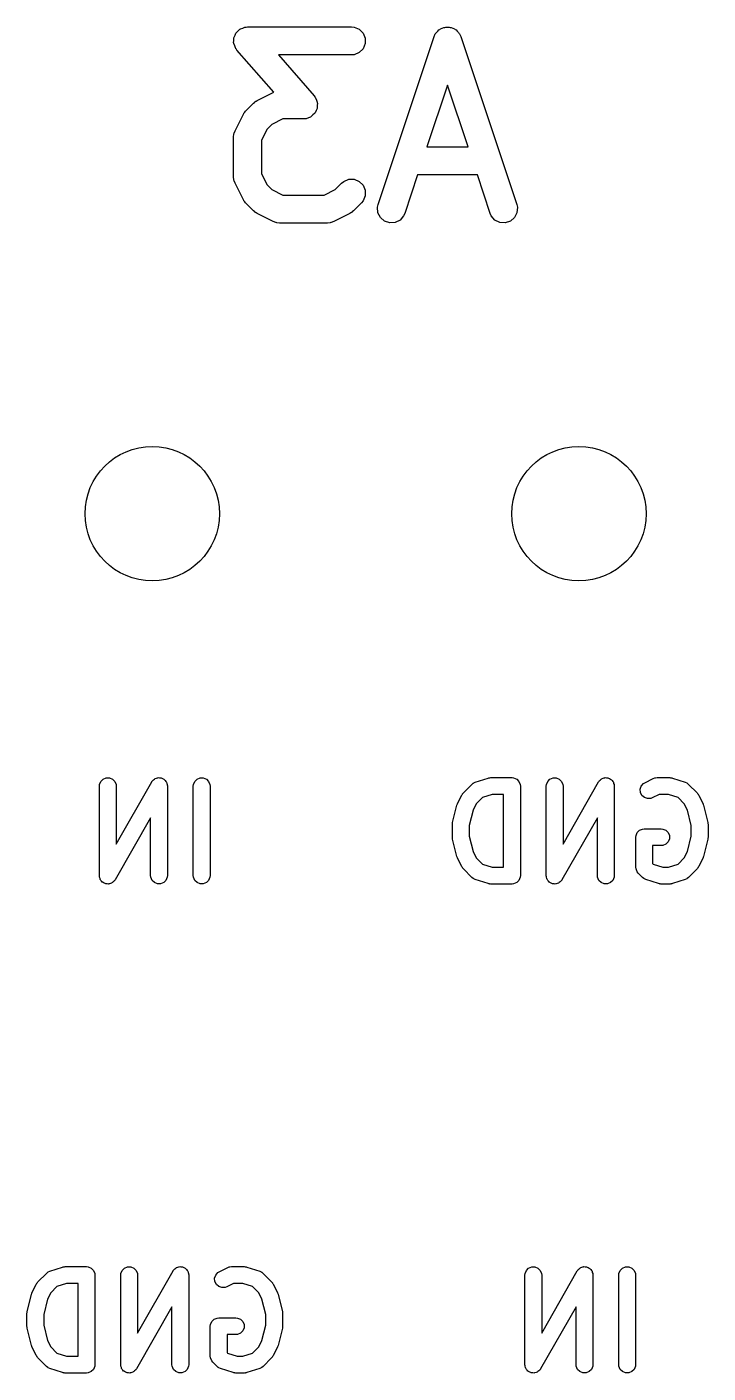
# Model space of a CAD drawing. Extents: x 89 to 178, y -115 to -57.
# Drawn here: x 111.56 to 117.64, y -85.07 to -73.06 of the extents above; entities that cross this region are included whole.
import ezdxf

# ---------------------------------------------------------------- set-up
doc = ezdxf.new("R2010")
doc.units = 0
doc.layers.add('BLACK', color=7, linetype='CONTINUOUS')

msp = doc.modelspace()

# ---------------------------------------------------------------- linework, layer by layer
at = {"layer": 'BLACK', "linetype": 'CONTINUOUS'}
for p, q in [((113.405972, -73.156542), (113.407585, -73.152646)), ((113.405972, -73.176844), (113.405972, -73.156542)), ((113.407585, -73.152646), (113.407866, -73.14844)), ((113.407866, -73.14844), (113.416865, -73.130241)), ((113.416865, -73.130241), (113.424636, -73.111482)), ((113.424636, -73.111482), (113.427617, -73.1085)), ((113.427617, -73.1085), (113.429486, -73.104722)), ((113.429486, -73.104722), (113.444766, -73.091351)), ((113.444766, -73.091351), (113.459124, -73.076994)), ((113.459124, -73.076994), (113.463018, -73.07538)), ((113.463018, -73.07538), (113.466191, -73.072605)), ((113.466191, -73.072605), (113.485429, -73.066098)), ((113.485429, -73.066098), (113.504184, -73.05833)), ((113.504184, -73.05833), (113.510128, -73.057744)), ((113.510128, -73.057744), (113.512392, -73.056979)), ((113.512392, -73.056979), (113.515676, -73.057198)), ((113.515676, -73.057198), (113.52857, -73.055928)), ((113.52857, -73.055928), (114.457142, -73.055928)), ((114.457142, -73.055928), (114.481528, -73.05833)), ((114.481528, -73.05833), (114.526588, -73.076994)), ((114.526588, -73.076994), (114.561076, -73.111482)), ((114.561076, -73.111482), (114.57974, -73.156542)), ((114.57974, -73.156542), (114.57974, -73.205314)), ((114.695699, -74.6414), (115.195699, -73.141399)), ((115.195699, -73.141399), (115.205689, -73.119024)), ((115.205689, -73.119024), (115.21154, -73.112276)), ((115.21154, -73.112276), (115.215535, -73.104288)), ((115.215535, -73.104288), (115.227374, -73.09402)), ((115.227374, -73.09402), (115.237644, -73.082179)), ((115.237644, -73.082179), (115.245634, -73.078183)), ((115.245634, -73.078183), (115.252381, -73.072333)), ((115.252381, -73.072333), (115.267248, -73.067377)), ((115.267248, -73.067377), (115.281269, -73.060367)), ((115.281269, -73.060367), (115.290178, -73.059733)), ((115.290178, -73.059733), (115.29865, -73.05691)), ((115.29865, -73.05691), (115.314284, -73.05802)), ((115.314284, -73.05802), (115.329918, -73.05691)), ((115.329918, -73.05691), (115.338389, -73.059733)), ((115.338389, -73.059733), (115.347299, -73.060367)), ((115.347299, -73.060367), (115.361318, -73.067376)), ((115.361318, -73.067376), (115.376188, -73.072333)), ((115.376188, -73.072333), (115.382935, -73.078184)), ((115.382935, -73.078184), (115.390924, -73.082179)), ((115.390924, -73.082179), (115.401191, -73.094018)), ((115.401191, -73.094018), (115.413033, -73.104288)), ((115.413033, -73.104288), (115.417028, -73.112279)), ((115.417028, -73.112279), (115.422879, -73.119025)), ((115.422879, -73.119025), (115.432869, -73.1414)), ((115.432869, -73.1414), (115.932869, -74.6414)), ((113.404621, -73.197106), (113.405972, -73.176844)), ((113.405972, -73.2011), (113.404621, -73.197106)), ((113.405972, -73.205314), (113.405972, -73.2011)), ((113.41374, -73.224068), (113.405972, -73.205314)), ((113.420247, -73.243307), (113.41374, -73.224068)), ((113.423722, -73.248168), (113.420247, -73.243307)), ((113.424636, -73.250374), (113.423722, -73.248168)), ((113.426962, -73.2527), (113.424636, -73.250374)), ((113.434498, -73.263241), (113.426962, -73.2527)), ((113.763075, -73.638758), (113.434498, -73.263241)), ((114.561076, -73.250374), (114.526588, -73.284862)), ((114.57974, -73.205314), (114.561076, -73.250374)), ((114.457142, -73.305928), (113.804041, -73.305928)), ((113.804041, -73.305928), (114.122642, -73.670044)), ((114.481528, -73.303526), (114.457142, -73.305928)), ((114.526588, -73.284862), (114.481528, -73.303526)), ((113.615527, -73.711981), (113.758384, -73.640553)), ((113.758384, -73.640553), (113.763075, -73.638758)), ((115.314283, -73.576211), (115.130569, -74.127357)), ((115.497999, -74.127357), (115.314283, -73.576211)), ((113.511611, -73.806826), (113.58304, -73.735397)), ((113.58304, -73.735397), (113.592625, -73.72753)), ((113.592625, -73.72753), (113.594789, -73.725036)), ((113.594789, -73.725036), (113.59855, -73.722667)), ((113.59855, -73.722667), (113.601982, -73.719852)), ((113.601982, -73.719852), (113.605028, -73.71859)), ((113.605028, -73.71859), (113.615527, -73.711981)), ((114.122642, -73.670044), (114.130175, -73.680582)), ((114.130175, -73.680582), (114.132504, -73.682911)), ((114.132504, -73.682911), (114.133418, -73.685119)), ((114.133418, -73.685119), (114.136892, -73.689978)), ((114.136892, -73.689978), (114.143396, -73.709208)), ((114.143396, -73.709208), (114.151168, -73.727971)), ((114.151168, -73.727971), (114.151168, -73.732184)), ((114.151168, -73.732184), (114.152519, -73.736179)), ((114.152519, -73.736179), (114.151168, -73.756439)), ((114.151168, -73.756439), (114.151168, -73.776743)), ((113.416767, -73.982169), (113.488196, -73.839312)), ((113.488196, -73.839312), (113.494803, -73.828815)), ((113.494803, -73.828815), (113.496066, -73.825768)), ((113.496066, -73.825768), (113.498882, -73.822336)), ((113.498882, -73.822336), (113.50125, -73.818575)), ((113.50125, -73.818575), (113.503744, -73.816411)), ((113.503744, -73.816411), (113.511611, -73.806826)), ((113.843793, -73.877357), (113.745471, -73.926518)), ((114.02857, -73.877357), (113.843793, -73.877357)), ((114.041468, -73.876086), (114.02857, -73.877357)), ((114.044747, -73.876305), (114.041468, -73.876086)), ((114.047005, -73.875541), (114.044747, -73.876305)), ((114.052956, -73.874955), (114.047005, -73.875541)), ((114.071725, -73.86718), (114.052956, -73.874955)), ((114.090949, -73.860679), (114.071725, -73.86718)), ((114.094119, -73.857905), (114.090949, -73.860679)), ((114.098016, -73.856291), (114.094119, -73.857905)), ((114.112381, -73.841926), (114.098016, -73.856291)), ((114.127653, -73.828563), (114.112381, -73.841926)), ((114.12952, -73.824786), (114.127653, -73.828563)), ((114.132504, -73.821803), (114.12952, -73.824786)), ((114.140277, -73.803034), (114.132504, -73.821803)), ((114.149274, -73.784844), (114.140277, -73.803034)), ((114.149554, -73.780638), (114.149274, -73.784844)), ((114.151168, -73.776743), (114.149554, -73.780638)), ((113.408009, -74.005055), (113.416767, -73.982169)), ((113.70273, -73.969258), (113.65357, -74.067579)), ((113.745471, -73.926518), (113.70273, -73.969258)), ((113.40357, -74.038071), (113.405972, -74.013685)), ((113.40357, -74.395214), (113.40357, -74.038071)), ((113.405972, -74.013685), (113.40769, -74.009536)), ((113.40769, -74.009536), (113.408009, -74.005055)), ((113.65357, -74.067579), (113.65357, -74.365705)), ((115.130569, -74.127357), (115.497999, -74.127357)), ((113.405972, -74.4196), (113.40357, -74.395214)), ((113.40769, -74.423748), (113.405972, -74.4196)), ((113.408009, -74.42823), (113.40769, -74.423748)), ((113.416767, -74.451116), (113.408009, -74.42823)), ((113.488196, -74.593973), (113.416767, -74.451116)), ((113.65357, -74.365705), (113.70273, -74.464026)), ((113.70273, -74.464026), (113.745471, -74.506767)), ((114.31167, -74.506766), (114.368754, -74.449683)), ((114.368754, -74.449683), (114.387696, -74.434138)), ((114.387696, -74.434138), (114.432755, -74.415473)), ((114.432755, -74.415473), (114.481529, -74.415473)), ((114.481529, -74.415473), (114.526588, -74.434138)), ((114.526588, -74.434138), (114.561075, -74.468625)), ((114.561075, -74.468625), (114.57974, -74.513684)), ((115.047235, -74.377357), (114.932869, -74.720456)), ((115.581332, -74.377357), (115.047235, -74.377357)), ((115.695699, -74.720457), (115.581332, -74.377357)), ((113.494803, -74.604469), (113.488196, -74.593973)), ((113.745471, -74.506767), (113.843793, -74.555928)), ((113.843793, -74.555928), (114.213347, -74.555928)), ((114.213347, -74.555928), (114.31167, -74.506766)), ((114.57974, -74.562458), (114.561075, -74.607517)), ((114.57974, -74.513684), (114.57974, -74.562458)), ((113.496066, -74.607517), (113.494803, -74.604469)), ((113.498882, -74.610948), (113.496066, -74.607517)), ((113.50125, -74.61471), (113.498882, -74.610948)), ((113.503744, -74.616873), (113.50125, -74.61471)), ((113.511611, -74.626459), (113.503744, -74.616873)), ((113.58304, -74.697888), (113.511611, -74.626459)), ((113.592625, -74.705754), (113.58304, -74.697888)), ((113.594789, -74.708249), (113.592625, -74.705754)), ((113.59855, -74.710617), (113.594789, -74.708249)), ((113.601982, -74.713433), (113.59855, -74.710617)), ((113.605028, -74.714694), (113.601982, -74.713433)), ((113.615527, -74.721304), (113.605028, -74.714694)), ((113.758384, -74.792732), (113.615527, -74.721304)), ((114.441615, -74.721303), (114.298757, -74.792732)), ((114.452111, -74.714695), (114.441615, -74.721303)), ((114.455159, -74.713433), (114.452111, -74.714695)), ((114.45859, -74.710616), (114.455159, -74.713433)), ((114.462352, -74.708249), (114.45859, -74.710616)), ((114.464515, -74.705754), (114.462352, -74.708249)), ((114.474101, -74.697888), (114.464515, -74.705754)), ((114.54553, -74.626459), (114.474101, -74.697888)), ((114.561075, -74.607517), (114.54553, -74.626459)), ((114.690266, -74.665294), (114.695699, -74.6414)), ((114.693723, -74.713943), (114.690266, -74.665294)), ((114.715535, -74.757568), (114.693723, -74.713943)), ((114.932869, -74.720456), (114.922879, -74.742831)), ((115.705689, -74.742832), (115.695699, -74.720457)), ((115.934845, -74.713944), (115.913033, -74.757568)), ((115.932869, -74.6414), (115.938302, -74.665294)), ((115.938302, -74.665294), (115.934845, -74.713944)), ((113.78127, -74.801489), (113.758384, -74.792732)), ((113.785749, -74.801807), (113.78127, -74.801489)), ((113.789899, -74.803526), (113.785749, -74.801807)), ((113.814285, -74.805928), (113.789899, -74.803526)), ((114.242856, -74.805928), (113.814285, -74.805928)), ((114.267242, -74.803526), (114.242856, -74.805928)), ((114.27139, -74.801807), (114.267242, -74.803526)), ((114.275872, -74.801489), (114.27139, -74.801807)), ((114.298757, -74.792732), (114.275872, -74.801489)), ((114.752381, -74.789523), (114.715535, -74.757568)), ((114.79865, -74.804946), (114.752381, -74.789523)), ((114.847299, -74.801489), (114.79865, -74.804946)), ((114.890924, -74.779677), (114.847299, -74.801489)), ((114.922879, -74.742831), (114.890924, -74.779677)), ((115.737644, -74.779677), (115.705689, -74.742832)), ((115.781269, -74.801489), (115.737644, -74.779677)), ((115.829918, -74.804946), (115.781269, -74.801489)), ((115.876188, -74.789523), (115.829918, -74.804946)), ((115.913033, -74.757568), (115.876188, -74.789523)), ((112.218591, -79.788627), (112.239283, -79.767935)), ((112.239283, -79.767935), (112.266319, -79.756736)), ((112.266319, -79.756736), (112.295583, -79.756736)), ((112.295583, -79.756736), (112.322619, -79.767935)), ((112.322619, -79.767935), (112.343311, -79.788627)), ((112.689374, -79.774986), (112.696426, -79.767935)), ((112.696426, -79.767935), (112.700844, -79.766104)), ((112.700844, -79.766104), (112.704624, -79.763178)), ((112.704624, -79.763178), (112.714245, -79.760553)), ((112.714245, -79.760553), (112.723462, -79.756736)), ((112.723462, -79.756736), (112.728243, -79.756736)), ((112.728243, -79.756736), (112.732855, -79.755478)), ((112.732855, -79.755478), (112.742752, -79.756736)), ((112.742752, -79.756736), (112.752726, -79.756736)), ((112.752726, -79.756736), (112.757141, -79.758565)), ((112.757141, -79.758565), (112.761885, -79.759168)), ((112.761885, -79.759168), (112.770549, -79.764118)), ((112.770549, -79.764118), (112.779762, -79.767935)), ((112.779762, -79.767935), (112.78314, -79.771313)), ((113.056686, -79.788627), (113.077378, -79.767935)), ((113.077378, -79.767935), (113.104414, -79.756736)), ((113.104414, -79.756736), (113.133678, -79.756736)), ((113.133678, -79.756736), (113.160714, -79.767935)), ((113.160714, -79.767935), (113.181406, -79.788627)), ((115.561996, -79.797239), (115.676282, -79.759144)), ((115.676282, -79.759144), (115.683535, -79.757494)), ((115.683535, -79.757494), (115.685367, -79.756736)), ((115.685367, -79.756736), (115.688021, -79.756474)), ((115.688021, -79.756474), (115.690619, -79.755884)), ((115.690619, -79.755884), (115.692593, -79.756024)), ((115.692593, -79.756024), (115.699999, -79.755295)), ((115.699999, -79.755295), (115.890475, -79.755295)), ((115.890475, -79.755295), (115.905107, -79.756736)), ((115.905107, -79.756736), (115.932143, -79.767935)), ((115.932143, -79.767935), (115.952835, -79.788627)), ((116.209067, -79.788627), (116.229759, -79.767935)), ((116.229759, -79.767935), (116.256795, -79.756736)), ((116.256795, -79.756736), (116.286059, -79.756736)), ((116.286059, -79.756736), (116.313095, -79.767935)), ((116.313095, -79.767935), (116.333787, -79.788627)), ((116.67985, -79.774986), (116.686902, -79.767935)), ((116.686902, -79.767935), (116.69132, -79.766104)), ((116.69132, -79.766104), (116.6951, -79.763178)), ((116.6951, -79.763178), (116.704721, -79.760553)), ((116.704721, -79.760553), (116.713938, -79.756736)), ((116.713938, -79.756736), (116.718719, -79.756736)), ((116.718719, -79.756736), (116.723331, -79.755478)), ((116.723331, -79.755478), (116.733228, -79.756736)), ((116.733228, -79.756736), (116.743202, -79.756736)), ((116.743202, -79.756736), (116.747617, -79.758565)), ((116.747617, -79.758565), (116.752361, -79.759168)), ((116.752361, -79.759168), (116.761025, -79.764118)), ((116.761025, -79.764118), (116.770238, -79.767935)), ((116.770238, -79.767935), (116.773616, -79.771313)), ((117.075982, -79.801308), (117.152172, -79.763213)), ((117.152172, -79.763213), (117.165904, -79.757958)), ((117.165904, -79.757958), (117.168591, -79.757767)), ((117.168591, -79.757767), (117.171081, -79.756736)), ((117.171081, -79.756736), (117.185713, -79.755295)), ((117.185713, -79.755295), (117.299999, -79.755295)), ((117.299999, -79.755295), (117.307404, -79.756024)), ((117.307404, -79.756024), (117.309379, -79.755884)), ((117.309379, -79.755884), (117.311976, -79.756474)), ((117.311976, -79.756474), (117.314631, -79.756736)), ((117.314631, -79.756736), (117.316462, -79.757494)), ((117.316462, -79.757494), (117.323716, -79.759144)), ((117.323716, -79.759144), (117.438002, -79.797239)), ((112.205951, -79.830295), (112.207392, -79.815663)), ((112.205951, -80.630295), (112.205951, -79.830295)), ((112.207392, -79.815663), (112.218591, -79.788627)), ((112.343311, -79.788627), (112.35451, -79.815663)), ((112.35451, -79.815663), (112.355951, -79.830295)), ((112.355951, -80.347878), (112.672976, -79.793085)), ((112.355951, -79.830295), (112.355951, -80.347878)), ((112.672976, -79.793085), (112.675164, -79.790001)), ((112.675164, -79.790001), (112.675734, -79.788627)), ((112.675734, -79.788627), (112.677133, -79.787227)), ((112.677133, -79.787227), (112.681486, -79.781095)), ((112.681486, -79.781095), (112.689374, -79.774986)), ((112.78314, -79.771313), (112.787294, -79.773687)), ((112.787294, -79.773687), (112.793403, -79.781576)), ((112.793403, -79.781576), (112.800454, -79.788627)), ((112.800454, -79.788627), (112.802283, -79.793043)), ((112.802283, -79.793043), (112.805211, -79.796824)), ((112.805211, -79.796824), (112.807835, -79.806447)), ((112.807835, -79.806447), (112.811653, -79.815663)), ((112.811653, -79.815663), (112.812389, -79.823145)), ((112.812389, -79.823145), (112.812911, -79.825056)), ((112.812911, -79.825056), (112.812723, -79.826531)), ((112.812723, -79.826531), (112.813094, -79.830295)), ((112.813094, -79.830295), (112.813094, -80.630295)), ((113.044046, -79.830295), (113.045487, -79.815663)), ((113.044046, -80.630295), (113.044046, -79.830295)), ((113.045487, -79.815663), (113.056686, -79.788627)), ((113.181406, -79.788627), (113.192605, -79.815663)), ((113.192605, -79.815663), (113.194046, -79.830295)), ((113.194046, -79.830295), (113.194046, -80.630295)), ((115.45649, -79.891547), (115.53268, -79.815357)), ((115.53268, -79.815357), (115.544045, -79.806029)), ((115.544045, -79.806029), (115.546537, -79.804996)), ((115.546537, -79.804996), (115.548571, -79.803233)), ((115.548571, -79.803233), (115.561996, -79.797239)), ((115.952835, -79.788627), (115.964034, -79.815663)), ((115.964034, -79.815663), (115.965475, -79.830295)), ((115.965475, -79.830295), (115.965475, -80.630295)), ((116.196427, -79.830295), (116.197868, -79.815663)), ((116.196427, -80.630295), (116.196427, -79.830295)), ((116.197868, -79.815663), (116.209067, -79.788627)), ((116.333787, -79.788627), (116.344986, -79.815663)), ((116.344986, -79.815663), (116.346427, -79.830295)), ((116.346427, -80.347878), (116.663452, -79.793085)), ((116.346427, -79.830295), (116.346427, -80.347878)), ((116.663452, -79.793085), (116.66564, -79.790001)), ((116.66564, -79.790001), (116.66621, -79.788627)), ((116.66621, -79.788627), (116.667609, -79.787227)), ((116.667609, -79.787227), (116.671962, -79.781095)), ((116.671962, -79.781095), (116.67985, -79.774986)), ((116.773616, -79.771313), (116.77777, -79.773687)), ((116.77777, -79.773687), (116.783879, -79.781576)), ((116.783879, -79.781576), (116.79093, -79.788627)), ((116.79093, -79.788627), (116.792759, -79.793043)), ((116.792759, -79.793043), (116.795687, -79.796824)), ((116.795687, -79.796824), (116.798311, -79.806447)), ((116.798311, -79.806447), (116.802129, -79.815663)), ((116.802129, -79.815663), (116.802865, -79.823145)), ((116.802865, -79.823145), (116.803387, -79.825056)), ((116.803387, -79.825056), (116.803199, -79.826531)), ((116.803199, -79.826531), (116.80357, -79.830295)), ((116.80357, -79.830295), (116.80357, -80.630295)), ((117.035112, -79.859009), (117.044366, -79.831248)), ((117.037186, -79.888199), (117.035112, -79.859009)), ((117.050273, -79.914374), (117.037186, -79.888199)), ((117.044366, -79.831248), (117.063539, -79.80914)), ((117.063539, -79.80914), (117.075982, -79.801308)), ((117.438002, -79.797239), (117.451427, -79.803233)), ((117.451427, -79.803233), (117.453462, -79.804998)), ((117.453462, -79.804998), (117.455953, -79.80603)), ((117.455953, -79.80603), (117.467318, -79.815357)), ((117.467318, -79.815357), (117.543508, -79.891547)), ((115.360571, -80.154961), (115.398667, -80.00258)), ((115.398667, -80.00258), (115.399052, -80.0015)), ((115.399052, -80.0015), (115.399091, -80.000962)), ((115.399091, -80.000962), (115.401415, -79.994886)), ((115.401415, -79.994886), (115.403614, -79.988735)), ((115.403614, -79.988735), (115.403936, -79.988299)), ((115.403936, -79.988299), (115.404346, -79.98723)), ((115.404346, -79.98723), (115.442441, -79.911039)), ((115.442441, -79.911039), (115.446405, -79.904739)), ((115.446405, -79.904739), (115.447163, -79.902912)), ((115.447163, -79.902912), (115.448851, -79.900855)), ((115.448851, -79.900855), (115.450273, -79.898596)), ((115.450273, -79.898596), (115.451771, -79.897296)), ((115.451771, -79.897296), (115.45649, -79.891547)), ((115.571162, -79.989006), (115.542192, -80.046946)), ((115.626226, -79.933942), (115.571162, -79.989006)), ((115.712169, -79.905295), (115.626226, -79.933942)), ((115.815475, -79.905295), (115.712169, -79.905295)), ((115.815475, -80.555295), (115.815475, -79.905295)), ((117.072381, -79.933547), (117.050273, -79.914374)), ((117.100142, -79.942801), (117.072381, -79.933547)), ((117.129332, -79.940727), (117.100142, -79.942801)), ((117.143064, -79.935472), (117.129332, -79.940727)), ((117.203418, -79.905295), (117.143064, -79.935472)), ((117.287829, -79.905295), (117.203418, -79.905295)), ((117.373771, -79.933942), (117.287829, -79.905295)), ((117.428835, -79.989006), (117.373771, -79.933942)), ((117.457805, -80.046945), (117.428835, -79.989006)), ((117.543508, -79.891547), (117.548228, -79.897297)), ((117.548228, -79.897297), (117.549725, -79.898596)), ((117.549725, -79.898596), (117.551144, -79.90085)), ((117.551144, -79.90085), (117.552836, -79.902912)), ((117.552836, -79.902912), (117.553594, -79.904744)), ((117.553594, -79.904744), (117.557557, -79.911039)), ((117.557557, -79.911039), (117.595652, -79.98723)), ((117.595652, -79.98723), (117.596061, -79.988299)), ((117.596061, -79.988299), (117.596384, -79.988735)), ((117.596384, -79.988735), (117.598582, -79.994886)), ((117.598582, -79.994886), (117.600907, -80.000962)), ((117.600907, -80.000962), (117.600945, -80.0015)), ((117.600945, -80.0015), (117.601331, -80.00258)), ((117.601331, -80.00258), (117.639427, -80.154962)), ((112.663094, -80.112711), (112.346069, -80.667505)), ((112.663094, -80.630295), (112.663094, -80.112711)), ((115.542192, -80.046946), (115.508332, -80.182387)), ((116.65357, -80.112711), (116.336545, -80.667505)), ((116.65357, -80.630295), (116.65357, -80.112711)), ((117.491666, -80.182387), (117.457805, -80.046945)), ((115.358332, -80.173152), (115.358583, -80.170598)), ((115.358332, -80.287438), (115.358332, -80.173152)), ((115.358421, -80.169506), (115.35923, -80.164031)), ((115.358583, -80.170598), (115.358421, -80.169506)), ((115.35923, -80.164031), (115.359773, -80.15852)), ((115.359773, -80.15852), (115.360195, -80.157499)), ((115.360195, -80.157499), (115.360571, -80.154961)), ((115.508332, -80.182387), (115.508332, -80.278202)), ((116.997868, -80.272806), (117.009067, -80.24577)), ((117.009067, -80.24577), (117.029759, -80.225078)), ((117.029759, -80.225078), (117.056795, -80.213879)), ((117.056795, -80.213879), (117.071427, -80.212438)), ((117.071427, -80.212438), (117.223808, -80.212438)), ((117.223808, -80.212438), (117.23844, -80.213879)), ((117.23844, -80.213879), (117.265476, -80.225078)), ((117.265476, -80.225078), (117.286168, -80.24577)), ((117.286168, -80.24577), (117.297367, -80.272806)), ((117.491666, -80.278202), (117.491666, -80.182387)), ((117.639427, -80.154962), (117.639802, -80.157498)), ((117.639802, -80.157498), (117.640225, -80.15852)), ((117.640225, -80.15852), (117.640767, -80.164032)), ((117.640767, -80.164032), (117.641577, -80.169506)), ((117.641577, -80.169506), (117.641414, -80.170598)), ((117.641414, -80.170598), (117.641666, -80.173152)), ((117.641666, -80.173152), (117.641666, -80.287438)), ((115.358583, -80.289991), (115.358332, -80.287438)), ((115.358421, -80.291084), (115.358583, -80.289991)), ((115.35923, -80.296558), (115.358421, -80.291084)), ((115.359773, -80.30207), (115.35923, -80.296558)), ((115.360195, -80.30309), (115.359773, -80.30207)), ((115.360571, -80.305629), (115.360195, -80.30309)), ((115.398667, -80.45801), (115.360571, -80.305629)), ((115.508332, -80.278202), (115.542192, -80.413642)), ((116.996427, -80.287438), (116.997868, -80.272806)), ((116.996427, -80.554104), (116.996427, -80.287438)), ((117.223808, -80.362438), (117.146427, -80.362438)), ((117.146427, -80.362438), (117.146427, -80.523038)), ((117.23844, -80.360997), (117.223808, -80.362438)), ((117.265476, -80.349798), (117.23844, -80.360997)), ((117.286168, -80.329106), (117.265476, -80.349798)), ((117.297367, -80.30207), (117.286168, -80.329106)), ((117.297367, -80.272806), (117.297367, -80.30207)), ((117.457805, -80.413643), (117.491666, -80.278202)), ((117.639427, -80.305628), (117.601331, -80.45801)), ((117.639802, -80.303091), (117.639427, -80.305628)), ((117.640225, -80.30207), (117.639802, -80.303091)), ((117.640767, -80.296557), (117.640225, -80.30207)), ((117.641577, -80.291084), (117.640767, -80.296557)), ((117.641666, -80.287438), (117.641414, -80.289991)), ((117.641414, -80.289991), (117.641577, -80.291084)), ((115.399052, -80.459089), (115.398667, -80.45801)), ((115.399091, -80.459628), (115.399052, -80.459089)), ((115.401415, -80.465703), (115.399091, -80.459628)), ((115.403614, -80.471855), (115.401415, -80.465703)), ((115.403936, -80.47229), (115.403614, -80.471855)), ((115.404346, -80.47336), (115.403936, -80.47229)), ((115.442441, -80.54955), (115.404346, -80.47336)), ((115.542192, -80.413642), (115.571162, -80.471582)), ((115.571162, -80.471582), (115.626227, -80.526648)), ((117.37377, -80.526648), (117.428835, -80.471582)), ((117.428835, -80.471582), (117.457805, -80.413643)), ((117.595652, -80.47336), (117.557557, -80.54955)), ((117.596061, -80.47229), (117.595652, -80.47336)), ((117.596384, -80.471855), (117.596061, -80.47229)), ((117.598582, -80.465703), (117.596384, -80.471855)), ((117.600907, -80.459628), (117.598582, -80.465703)), ((117.600945, -80.459089), (117.600907, -80.459628)), ((117.601331, -80.45801), (117.600945, -80.459089)), ((115.446404, -80.555846), (115.442441, -80.54955)), ((115.447162, -80.557676), (115.446404, -80.555846)), ((115.448851, -80.559734), (115.447162, -80.557676)), ((115.450273, -80.561993), (115.448851, -80.559734)), ((115.451771, -80.563292), (115.450273, -80.561993)), ((115.45649, -80.569042), (115.451771, -80.563292)), ((115.53268, -80.645233), (115.45649, -80.569042)), ((115.626227, -80.526648), (115.712169, -80.555295)), ((115.712169, -80.555295), (115.815475, -80.555295)), ((116.997868, -80.568736), (116.996427, -80.554104)), ((116.997995, -80.569042), (116.997868, -80.568736)), ((117.009067, -80.595772), (116.997995, -80.569042)), ((117.018394, -80.607137), (117.009067, -80.595772)), ((117.05649, -80.645233), (117.018394, -80.607137)), ((117.146427, -80.523038), (117.150037, -80.526648)), ((117.150037, -80.526648), (117.235978, -80.555295)), ((117.235978, -80.555295), (117.287829, -80.555295)), ((117.287829, -80.555295), (117.37377, -80.526648)), ((117.543509, -80.569041), (117.467318, -80.645233)), ((117.548226, -80.563292), (117.543509, -80.569041)), ((117.549725, -80.561993), (117.548226, -80.563292)), ((117.551146, -80.559734), (117.549725, -80.561993)), ((117.552836, -80.557676), (117.551146, -80.559734)), ((117.553593, -80.555846), (117.552836, -80.557676)), ((117.557557, -80.54955), (117.553593, -80.555846)), ((112.206321, -80.634058), (112.205951, -80.630295)), ((112.206134, -80.635534), (112.206321, -80.634058)), ((112.206655, -80.637444), (112.206134, -80.635534)), ((112.207392, -80.644927), (112.206655, -80.637444)), ((112.211209, -80.654142), (112.207392, -80.644927)), ((112.213834, -80.663766), (112.211209, -80.654142)), ((112.216761, -80.667546), (112.213834, -80.663766)), ((112.218591, -80.671963), (112.216761, -80.667546)), ((112.225641, -80.679013), (112.218591, -80.671963)), ((112.231751, -80.686903), (112.225641, -80.679013)), ((112.235904, -80.689276), (112.231751, -80.686903)), ((112.239283, -80.692655), (112.235904, -80.689276)), ((112.248495, -80.696471), (112.239283, -80.692655)), ((112.25716, -80.701422), (112.248495, -80.696471)), ((112.261903, -80.702024), (112.25716, -80.701422)), ((112.266319, -80.703854), (112.261903, -80.702024)), ((112.276293, -80.703854), (112.266319, -80.703854)), ((112.28619, -80.705112), (112.276293, -80.703854)), ((112.290802, -80.703854), (112.28619, -80.705112)), ((112.295583, -80.703854), (112.290802, -80.703854)), ((112.304798, -80.700036), (112.295583, -80.703854)), ((112.314422, -80.697412), (112.304798, -80.700036)), ((112.318202, -80.694484), (112.314422, -80.697412)), ((112.322619, -80.692655), (112.318202, -80.694484)), ((112.329669, -80.685604), (112.322619, -80.692655)), ((112.337559, -80.679495), (112.329669, -80.685604)), ((112.341911, -80.673362), (112.337559, -80.679495)), ((112.343311, -80.671963), (112.341911, -80.673362)), ((112.34388, -80.670588), (112.343311, -80.671963)), ((112.346069, -80.667505), (112.34388, -80.670588)), ((112.664535, -80.644927), (112.663094, -80.630295)), ((112.675734, -80.671963), (112.664535, -80.644927)), ((112.696426, -80.692655), (112.675734, -80.671963)), ((112.723462, -80.703854), (112.696426, -80.692655)), ((112.752726, -80.703854), (112.723462, -80.703854)), ((112.779762, -80.692655), (112.752726, -80.703854)), ((112.800454, -80.671963), (112.779762, -80.692655)), ((112.811653, -80.644927), (112.800454, -80.671963)), ((112.813094, -80.630295), (112.811653, -80.644927)), ((113.045487, -80.644927), (113.044046, -80.630295)), ((113.056686, -80.671963), (113.045487, -80.644927)), ((113.077378, -80.692655), (113.056686, -80.671963)), ((113.104414, -80.703854), (113.077378, -80.692655)), ((113.133678, -80.703854), (113.104414, -80.703854)), ((113.160714, -80.692655), (113.133678, -80.703854)), ((113.181406, -80.671963), (113.160714, -80.692655)), ((113.192605, -80.644927), (113.181406, -80.671963)), ((113.194046, -80.630295), (113.192605, -80.644927)), ((115.544045, -80.65456), (115.53268, -80.645233)), ((115.546535, -80.655591), (115.544045, -80.65456)), ((115.548571, -80.657357), (115.546535, -80.655591)), ((115.561996, -80.663351), (115.548571, -80.657357)), ((115.676282, -80.701446), (115.561996, -80.663351)), ((115.683535, -80.703095), (115.676282, -80.701446)), ((115.685367, -80.703854), (115.683535, -80.703095)), ((115.688021, -80.704115), (115.685367, -80.703854)), ((115.690619, -80.704706), (115.688021, -80.704115)), ((115.692593, -80.704565), (115.690619, -80.704706)), ((115.699999, -80.705295), (115.692593, -80.704565)), ((115.890475, -80.705295), (115.699999, -80.705295)), ((115.905107, -80.703854), (115.890475, -80.705295)), ((115.932143, -80.692655), (115.905107, -80.703854)), ((115.952835, -80.671963), (115.932143, -80.692655)), ((115.964034, -80.644927), (115.952835, -80.671963)), ((115.965475, -80.630295), (115.964034, -80.644927)), ((116.196797, -80.634058), (116.196427, -80.630295)), ((116.19661, -80.635534), (116.196797, -80.634058)), ((116.197131, -80.637444), (116.19661, -80.635534)), ((116.197868, -80.644927), (116.197131, -80.637444)), ((116.201685, -80.654142), (116.197868, -80.644927)), ((116.20431, -80.663766), (116.201685, -80.654142)), ((116.207237, -80.667546), (116.20431, -80.663766)), ((116.209067, -80.671963), (116.207237, -80.667546)), ((116.216117, -80.679013), (116.209067, -80.671963)), ((116.222227, -80.686903), (116.216117, -80.679013)), ((116.22638, -80.689276), (116.222227, -80.686903)), ((116.229759, -80.692655), (116.22638, -80.689276)), ((116.238971, -80.696471), (116.229759, -80.692655)), ((116.247636, -80.701422), (116.238971, -80.696471)), ((116.252379, -80.702024), (116.247636, -80.701422)), ((116.256795, -80.703854), (116.252379, -80.702024)), ((116.266769, -80.703854), (116.256795, -80.703854)), ((116.276666, -80.705112), (116.266769, -80.703854)), ((116.281278, -80.703854), (116.276666, -80.705112)), ((116.286059, -80.703854), (116.281278, -80.703854)), ((116.295274, -80.700036), (116.286059, -80.703854)), ((116.304898, -80.697412), (116.295274, -80.700036)), ((116.308678, -80.694484), (116.304898, -80.697412)), ((116.313095, -80.692655), (116.308678, -80.694484)), ((116.320145, -80.685604), (116.313095, -80.692655)), ((116.328035, -80.679495), (116.320145, -80.685604)), ((116.332387, -80.673362), (116.328035, -80.679495)), ((116.333787, -80.671963), (116.332387, -80.673362)), ((116.334356, -80.670588), (116.333787, -80.671963)), ((116.336545, -80.667505), (116.334356, -80.670588)), ((116.655011, -80.644927), (116.65357, -80.630295)), ((116.66621, -80.671963), (116.655011, -80.644927)), ((116.686902, -80.692655), (116.66621, -80.671963)), ((116.713938, -80.703854), (116.686902, -80.692655)), ((116.743202, -80.703854), (116.713938, -80.703854)), ((116.770238, -80.692655), (116.743202, -80.703854)), ((116.79093, -80.671963), (116.770238, -80.692655)), ((116.802129, -80.644927), (116.79093, -80.671963)), ((116.80357, -80.630295), (116.802129, -80.644927)), ((117.067855, -80.654561), (117.05649, -80.645233)), ((117.070345, -80.655592), (117.067855, -80.654561)), ((117.07238, -80.657357), (117.070345, -80.655592)), ((117.085806, -80.663351), (117.07238, -80.657357)), ((117.200091, -80.701446), (117.085806, -80.663351)), ((117.207344, -80.703095), (117.200091, -80.701446)), ((117.209176, -80.703854), (117.207344, -80.703095)), ((117.21183, -80.704115), (117.209176, -80.703854)), ((117.214428, -80.704706), (117.21183, -80.704115)), ((117.216402, -80.704565), (117.214428, -80.704706)), ((117.223808, -80.705295), (117.216402, -80.704565)), ((117.299999, -80.705295), (117.223808, -80.705295)), ((117.307404, -80.704565), (117.299999, -80.705295)), ((117.309379, -80.704706), (117.307404, -80.704565)), ((117.311976, -80.704115), (117.309379, -80.704706)), ((117.314631, -80.703854), (117.311976, -80.704115)), ((117.316462, -80.703095), (117.314631, -80.703854)), ((117.323716, -80.701446), (117.316462, -80.703095)), ((117.438002, -80.663351), (117.323716, -80.701446)), ((117.451427, -80.657357), (117.438002, -80.663351)), ((117.453462, -80.655591), (117.451427, -80.657357)), ((117.455953, -80.65456), (117.453462, -80.655591)), ((117.467318, -80.645233), (117.455953, -80.65456)), ((111.65649, -84.255547), (111.73268, -84.179357)), ((111.73268, -84.179357), (111.744045, -84.170029)), ((111.744045, -84.170029), (111.746537, -84.168996)), ((111.746537, -84.168996), (111.748571, -84.167233)), ((111.748571, -84.167233), (111.761996, -84.161239)), ((111.761996, -84.161239), (111.876282, -84.123144)), ((111.876282, -84.123144), (111.883535, -84.121494)), ((111.883535, -84.121494), (111.885367, -84.120736)), ((111.885367, -84.120736), (111.888021, -84.120474)), ((111.888021, -84.120474), (111.890619, -84.119884)), ((111.890619, -84.119884), (111.892593, -84.120024)), ((111.892593, -84.120024), (111.899999, -84.119295)), ((111.899999, -84.119295), (112.090475, -84.119295)), ((112.090475, -84.119295), (112.105107, -84.120736)), ((112.105107, -84.120736), (112.132143, -84.131935)), ((112.132143, -84.131935), (112.152835, -84.152627)), ((112.152835, -84.152627), (112.164034, -84.179663)), ((112.164034, -84.179663), (112.165475, -84.194295)), ((112.165475, -84.194295), (112.165475, -84.994295)), ((112.396427, -84.194295), (112.397868, -84.179663)), ((112.396427, -84.994295), (112.396427, -84.194295)), ((112.397868, -84.179663), (112.409067, -84.152627)), ((112.409067, -84.152627), (112.429759, -84.131935)), ((112.429759, -84.131935), (112.456795, -84.120736)), ((112.456795, -84.120736), (112.486059, -84.120736)), ((112.486059, -84.120736), (112.513095, -84.131935)), ((112.513095, -84.131935), (112.533787, -84.152627)), ((112.533787, -84.152627), (112.544986, -84.179663)), ((112.544986, -84.179663), (112.546427, -84.194295)), ((112.546427, -84.711878), (112.863452, -84.157085)), ((112.546427, -84.194295), (112.546427, -84.711878)), ((112.863452, -84.157085), (112.86564, -84.154001)), ((112.86564, -84.154001), (112.86621, -84.152627)), ((112.86621, -84.152627), (112.867609, -84.151227)), ((112.867609, -84.151227), (112.871962, -84.145095)), ((112.871962, -84.145095), (112.87985, -84.138986)), ((112.87985, -84.138986), (112.886902, -84.131935)), ((112.886902, -84.131935), (112.89132, -84.130104)), ((112.89132, -84.130104), (112.8951, -84.127178)), ((112.8951, -84.127178), (112.904721, -84.124553)), ((112.904721, -84.124553), (112.913938, -84.120736)), ((112.913938, -84.120736), (112.918719, -84.120736)), ((112.918719, -84.120736), (112.923331, -84.119478)), ((112.923331, -84.119478), (112.933228, -84.120736)), ((112.933228, -84.120736), (112.943202, -84.120736)), ((112.943202, -84.120736), (112.947617, -84.122565)), ((112.947617, -84.122565), (112.952361, -84.123168)), ((112.952361, -84.123168), (112.961025, -84.128118)), ((112.961025, -84.128118), (112.970238, -84.131935)), ((112.970238, -84.131935), (112.973616, -84.135313)), ((112.973616, -84.135313), (112.97777, -84.137687)), ((112.97777, -84.137687), (112.983879, -84.145576)), ((112.983879, -84.145576), (112.99093, -84.152627)), ((112.99093, -84.152627), (112.992759, -84.157043)), ((112.992759, -84.157043), (112.995687, -84.160824)), ((112.995687, -84.160824), (112.998311, -84.170447)), ((112.998311, -84.170447), (113.002129, -84.179663)), ((113.002129, -84.179663), (113.002865, -84.187145)), ((113.002865, -84.187145), (113.003387, -84.189056)), ((113.003387, -84.189056), (113.003199, -84.190531)), ((113.003199, -84.190531), (113.00357, -84.194295)), ((113.00357, -84.194295), (113.00357, -84.994295)), ((113.235112, -84.223009), (113.244366, -84.195248)), ((113.244366, -84.195248), (113.263539, -84.17314)), ((113.263539, -84.17314), (113.275982, -84.165308)), ((113.275982, -84.165308), (113.352172, -84.127213)), ((113.352172, -84.127213), (113.365904, -84.121958)), ((113.365904, -84.121958), (113.368591, -84.121767)), ((113.368591, -84.121767), (113.371081, -84.120736)), ((113.371081, -84.120736), (113.385713, -84.119295)), ((113.385713, -84.119295), (113.499999, -84.119295)), ((113.499999, -84.119295), (113.507404, -84.120024)), ((113.507404, -84.120024), (113.509379, -84.119884)), ((113.509379, -84.119884), (113.511976, -84.120474)), ((113.511976, -84.120474), (113.514631, -84.120736)), ((113.514631, -84.120736), (113.516462, -84.121494)), ((113.516462, -84.121494), (113.523716, -84.123144)), ((113.523716, -84.123144), (113.638002, -84.161239)), ((113.638002, -84.161239), (113.651427, -84.167233)), ((113.651427, -84.167233), (113.653462, -84.168998)), ((113.653462, -84.168998), (113.655953, -84.17003)), ((113.655953, -84.17003), (113.667318, -84.179357)), ((113.667318, -84.179357), (113.743508, -84.255547)), ((116.005951, -84.194295), (116.007392, -84.179663)), ((116.005951, -84.994295), (116.005951, -84.194295)), ((116.007392, -84.179663), (116.018591, -84.152627)), ((116.018591, -84.152627), (116.039283, -84.131935)), ((116.039283, -84.131935), (116.066319, -84.120736)), ((116.066319, -84.120736), (116.095583, -84.120736)), ((116.095583, -84.120736), (116.122619, -84.131935)), ((116.122619, -84.131935), (116.143311, -84.152627)), ((116.143311, -84.152627), (116.15451, -84.179663)), ((116.15451, -84.179663), (116.155951, -84.194295)), ((116.155951, -84.711878), (116.472976, -84.157085)), ((116.155951, -84.194295), (116.155951, -84.711878)), ((116.472976, -84.157085), (116.475164, -84.154001)), ((116.475164, -84.154001), (116.475734, -84.152627)), ((116.475734, -84.152627), (116.477133, -84.151227)), ((116.477133, -84.151227), (116.481486, -84.145095)), ((116.481486, -84.145095), (116.489374, -84.138986)), ((116.489374, -84.138986), (116.496426, -84.131935)), ((116.496426, -84.131935), (116.500844, -84.130104)), ((116.500844, -84.130104), (116.504624, -84.127178)), ((116.504624, -84.127178), (116.514245, -84.124553)), ((116.514245, -84.124553), (116.523462, -84.120736)), ((116.523462, -84.120736), (116.528243, -84.120736)), ((116.528243, -84.120736), (116.532855, -84.119478)), ((116.532855, -84.119478), (116.542752, -84.120736)), ((116.542752, -84.120736), (116.552726, -84.120736)), ((116.552726, -84.120736), (116.557141, -84.122565)), ((116.557141, -84.122565), (116.561885, -84.123168)), ((116.561885, -84.123168), (116.570549, -84.128118)), ((116.570549, -84.128118), (116.579762, -84.131935)), ((116.579762, -84.131935), (116.58314, -84.135313)), ((116.58314, -84.135313), (116.587294, -84.137687)), ((116.587294, -84.137687), (116.593403, -84.145576)), ((116.593403, -84.145576), (116.600454, -84.152627)), ((116.600454, -84.152627), (116.602283, -84.157043)), ((116.602283, -84.157043), (116.605211, -84.160824)), ((116.605211, -84.160824), (116.607835, -84.170447)), ((116.607835, -84.170447), (116.611653, -84.179663)), ((116.611653, -84.179663), (116.612389, -84.187145)), ((116.612389, -84.187145), (116.612911, -84.189056)), ((116.612911, -84.189056), (116.612723, -84.190531)), ((116.612723, -84.190531), (116.613094, -84.194295)), ((116.613094, -84.194295), (116.613094, -84.994295)), ((116.844046, -84.194295), (116.845487, -84.179663)), ((116.844046, -84.994295), (116.844046, -84.194295)), ((116.845487, -84.179663), (116.856686, -84.152627)), ((116.856686, -84.152627), (116.877378, -84.131935)), ((116.877378, -84.131935), (116.904414, -84.120736)), ((116.904414, -84.120736), (116.933678, -84.120736)), ((116.933678, -84.120736), (116.960714, -84.131935)), ((116.960714, -84.131935), (116.981406, -84.152627)), ((116.981406, -84.152627), (116.992605, -84.179663)), ((116.992605, -84.179663), (116.994046, -84.194295)), ((116.994046, -84.194295), (116.994046, -84.994295)), ((111.604346, -84.35123), (111.642441, -84.275039)), ((111.642441, -84.275039), (111.646405, -84.268739)), ((111.646405, -84.268739), (111.647163, -84.266912)), ((111.647163, -84.266912), (111.648851, -84.264855)), ((111.648851, -84.264855), (111.650273, -84.262596)), ((111.650273, -84.262596), (111.651771, -84.261296)), ((111.651771, -84.261296), (111.65649, -84.255547)), ((111.826226, -84.297942), (111.771162, -84.353006)), ((111.912169, -84.269295), (111.826226, -84.297942)), ((112.015475, -84.269295), (111.912169, -84.269295)), ((112.015475, -84.919295), (112.015475, -84.269295)), ((113.237186, -84.252199), (113.235112, -84.223009)), ((113.250273, -84.278374), (113.237186, -84.252199)), ((113.272381, -84.297547), (113.250273, -84.278374)), ((113.300142, -84.306801), (113.272381, -84.297547)), ((113.329332, -84.304727), (113.300142, -84.306801)), ((113.343064, -84.299472), (113.329332, -84.304727)), ((113.403418, -84.269295), (113.343064, -84.299472)), ((113.487829, -84.269295), (113.403418, -84.269295)), ((113.573771, -84.297942), (113.487829, -84.269295)), ((113.628835, -84.353006), (113.573771, -84.297942)), ((113.743508, -84.255547), (113.748228, -84.261297)), ((113.748228, -84.261297), (113.749725, -84.262596)), ((113.749725, -84.262596), (113.751144, -84.26485)), ((113.751144, -84.26485), (113.752836, -84.266912)), ((113.752836, -84.266912), (113.753594, -84.268744)), ((113.753594, -84.268744), (113.757557, -84.275039)), ((113.757557, -84.275039), (113.795652, -84.35123)), ((111.560571, -84.518961), (111.598667, -84.36658)), ((111.598667, -84.36658), (111.599052, -84.3655)), ((111.599052, -84.3655), (111.599091, -84.364962)), ((111.599091, -84.364962), (111.601415, -84.358886)), ((111.601415, -84.358886), (111.603614, -84.352735)), ((111.603614, -84.352735), (111.603936, -84.352299)), ((111.603936, -84.352299), (111.604346, -84.35123)), ((111.742192, -84.410946), (111.708332, -84.546387)), ((111.771162, -84.353006), (111.742192, -84.410946)), ((113.657805, -84.410945), (113.628835, -84.353006)), ((113.691666, -84.546387), (113.657805, -84.410945)), ((113.795652, -84.35123), (113.796061, -84.352299)), ((113.796061, -84.352299), (113.796384, -84.352735)), ((113.796384, -84.352735), (113.798582, -84.358886)), ((113.798582, -84.358886), (113.800907, -84.364962)), ((113.800907, -84.364962), (113.800945, -84.3655)), ((113.800945, -84.3655), (113.801331, -84.36658)), ((113.801331, -84.36658), (113.839427, -84.518962)), ((111.558332, -84.537152), (111.558583, -84.534598)), ((111.558332, -84.651438), (111.558332, -84.537152)), ((111.558421, -84.533506), (111.55923, -84.528031)), ((111.558583, -84.534598), (111.558421, -84.533506)), ((111.55923, -84.528031), (111.559773, -84.52252)), ((111.559773, -84.52252), (111.560195, -84.521499)), ((111.560195, -84.521499), (111.560571, -84.518961)), ((111.708332, -84.546387), (111.708332, -84.642202)), ((112.85357, -84.476711), (112.536545, -85.031505)), ((112.85357, -84.994295), (112.85357, -84.476711)), ((113.691666, -84.642202), (113.691666, -84.546387)), ((113.839427, -84.518962), (113.839802, -84.521498)), ((113.839802, -84.521498), (113.840225, -84.52252)), ((113.840225, -84.52252), (113.840767, -84.528032)), ((113.840767, -84.528032), (113.841577, -84.533506)), ((113.841577, -84.533506), (113.841414, -84.534598)), ((113.841414, -84.534598), (113.841666, -84.537152)), ((113.841666, -84.537152), (113.841666, -84.651438)), ((116.463094, -84.476711), (116.146069, -85.031505)), ((116.463094, -84.994295), (116.463094, -84.476711)), ((111.558583, -84.653991), (111.558332, -84.651438)), ((111.558421, -84.655084), (111.558583, -84.653991)), ((111.55923, -84.660558), (111.558421, -84.655084)), ((111.559773, -84.66607), (111.55923, -84.660558)), ((111.560195, -84.66709), (111.559773, -84.66607)), ((111.560571, -84.669629), (111.560195, -84.66709)), ((111.598667, -84.82201), (111.560571, -84.669629)), ((111.708332, -84.642202), (111.742192, -84.777642)), ((113.196427, -84.651438), (113.197868, -84.636806)), ((113.196427, -84.918104), (113.196427, -84.651438)), ((113.197868, -84.636806), (113.209067, -84.60977)), ((113.209067, -84.60977), (113.229759, -84.589078)), ((113.229759, -84.589078), (113.256795, -84.577879)), ((113.256795, -84.577879), (113.271427, -84.576438)), ((113.271427, -84.576438), (113.423808, -84.576438)), ((113.423808, -84.576438), (113.43844, -84.577879)), ((113.43844, -84.577879), (113.465476, -84.589078)), ((113.465476, -84.589078), (113.486168, -84.60977)), ((113.486168, -84.693106), (113.465476, -84.713798)), ((113.486168, -84.60977), (113.497367, -84.636806)), ((113.497367, -84.66607), (113.486168, -84.693106)), ((113.497367, -84.636806), (113.497367, -84.66607)), ((113.657805, -84.777643), (113.691666, -84.642202)), ((113.839427, -84.669628), (113.801331, -84.82201)), ((113.839802, -84.667091), (113.839427, -84.669628)), ((113.840225, -84.66607), (113.839802, -84.667091)), ((113.840767, -84.660557), (113.840225, -84.66607)), ((113.841577, -84.655084), (113.840767, -84.660557)), ((113.841666, -84.651438), (113.841414, -84.653991)), ((113.841414, -84.653991), (113.841577, -84.655084)), ((111.742192, -84.777642), (111.771162, -84.835582)), ((113.423808, -84.726438), (113.346427, -84.726438)), ((113.346427, -84.726438), (113.346427, -84.887038)), ((113.43844, -84.724997), (113.423808, -84.726438)), ((113.465476, -84.713798), (113.43844, -84.724997)), ((113.628835, -84.835582), (113.657805, -84.777643)), ((111.599052, -84.823089), (111.598667, -84.82201)), ((111.599091, -84.823628), (111.599052, -84.823089)), ((111.601415, -84.829703), (111.599091, -84.823628)), ((111.603614, -84.835855), (111.601415, -84.829703)), ((111.603936, -84.83629), (111.603614, -84.835855)), ((111.604346, -84.83736), (111.603936, -84.83629)), ((111.642441, -84.91355), (111.604346, -84.83736)), ((111.646404, -84.919846), (111.642441, -84.91355)), ((111.647162, -84.921676), (111.646404, -84.919846)), ((111.648851, -84.923734), (111.647162, -84.921676)), ((111.650273, -84.925993), (111.648851, -84.923734)), ((111.651771, -84.927292), (111.650273, -84.925993)), ((111.65649, -84.933042), (111.651771, -84.927292)), ((111.73268, -85.009233), (111.65649, -84.933042)), ((111.771162, -84.835582), (111.826227, -84.890648)), ((111.826227, -84.890648), (111.912169, -84.919295)), ((111.912169, -84.919295), (112.015475, -84.919295)), ((113.197868, -84.932736), (113.196427, -84.918104)), ((113.197995, -84.933042), (113.197868, -84.932736)), ((113.209067, -84.959772), (113.197995, -84.933042)), ((113.346427, -84.887038), (113.350037, -84.890648)), ((113.350037, -84.890648), (113.435978, -84.919295)), ((113.435978, -84.919295), (113.487829, -84.919295)), ((113.487829, -84.919295), (113.57377, -84.890648)), ((113.57377, -84.890648), (113.628835, -84.835582)), ((113.743509, -84.933041), (113.667318, -85.009233)), ((113.748226, -84.927292), (113.743509, -84.933041)), ((113.749725, -84.925993), (113.748226, -84.927292)), ((113.751146, -84.923734), (113.749725, -84.925993)), ((113.752836, -84.921676), (113.751146, -84.923734)), ((113.753593, -84.919846), (113.752836, -84.921676)), ((113.757557, -84.91355), (113.753593, -84.919846)), ((113.795652, -84.83736), (113.757557, -84.91355)), ((113.796061, -84.83629), (113.795652, -84.83736)), ((113.796384, -84.835855), (113.796061, -84.83629)), ((113.798582, -84.829703), (113.796384, -84.835855)), ((113.800907, -84.823628), (113.798582, -84.829703)), ((113.800945, -84.823089), (113.800907, -84.823628)), ((113.801331, -84.82201), (113.800945, -84.823089)), ((111.744045, -85.01856), (111.73268, -85.009233)), ((111.746535, -85.019591), (111.744045, -85.01856)), ((111.748571, -85.021357), (111.746535, -85.019591)), ((111.761996, -85.027351), (111.748571, -85.021357)), ((111.876282, -85.065446), (111.761996, -85.027351)), ((112.152835, -85.035963), (112.132143, -85.056655)), ((112.164034, -85.008927), (112.152835, -85.035963)), ((112.165475, -84.994295), (112.164034, -85.008927)), ((112.396797, -84.998058), (112.396427, -84.994295)), ((112.39661, -84.999534), (112.396797, -84.998058)), ((112.397131, -85.001444), (112.39661, -84.999534)), ((112.397868, -85.008927), (112.397131, -85.001444)), ((112.401685, -85.018142), (112.397868, -85.008927)), ((112.40431, -85.027766), (112.401685, -85.018142)), ((112.407237, -85.031546), (112.40431, -85.027766)), ((112.409067, -85.035963), (112.407237, -85.031546)), ((112.416117, -85.043013), (112.409067, -85.035963)), ((112.422227, -85.050903), (112.416117, -85.043013)), ((112.42638, -85.053276), (112.422227, -85.050903)), ((112.429759, -85.056655), (112.42638, -85.053276)), ((112.520145, -85.049604), (112.513095, -85.056655)), ((112.528035, -85.043495), (112.520145, -85.049604)), ((112.532387, -85.037362), (112.528035, -85.043495)), ((112.533787, -85.035963), (112.532387, -85.037362)), ((112.534356, -85.034588), (112.533787, -85.035963)), ((112.536545, -85.031505), (112.534356, -85.034588)), ((112.855011, -85.008927), (112.85357, -84.994295)), ((112.86621, -85.035963), (112.855011, -85.008927)), ((112.886902, -85.056655), (112.86621, -85.035963)), ((112.99093, -85.035963), (112.970238, -85.056655)), ((113.002129, -85.008927), (112.99093, -85.035963)), ((113.00357, -84.994295), (113.002129, -85.008927)), ((113.218394, -84.971137), (113.209067, -84.959772)), ((113.25649, -85.009233), (113.218394, -84.971137)), ((113.267855, -85.018561), (113.25649, -85.009233)), ((113.270345, -85.019592), (113.267855, -85.018561)), ((113.27238, -85.021357), (113.270345, -85.019592)), ((113.285806, -85.027351), (113.27238, -85.021357)), ((113.400091, -85.065446), (113.285806, -85.027351)), ((113.638002, -85.027351), (113.523716, -85.065446)), ((113.651427, -85.021357), (113.638002, -85.027351)), ((113.653462, -85.019591), (113.651427, -85.021357)), ((113.655953, -85.01856), (113.653462, -85.019591)), ((113.667318, -85.009233), (113.655953, -85.01856)), ((116.006321, -84.998058), (116.005951, -84.994295)), ((116.006134, -84.999534), (116.006321, -84.998058)), ((116.006655, -85.001444), (116.006134, -84.999534)), ((116.007392, -85.008927), (116.006655, -85.001444)), ((116.011209, -85.018142), (116.007392, -85.008927)), ((116.013834, -85.027766), (116.011209, -85.018142)), ((116.016761, -85.031546), (116.013834, -85.027766)), ((116.018591, -85.035963), (116.016761, -85.031546)), ((116.025641, -85.043013), (116.018591, -85.035963)), ((116.031751, -85.050903), (116.025641, -85.043013)), ((116.035904, -85.053276), (116.031751, -85.050903)), ((116.039283, -85.056655), (116.035904, -85.053276)), ((116.129669, -85.049604), (116.122619, -85.056655)), ((116.137559, -85.043495), (116.129669, -85.049604)), ((116.141911, -85.037362), (116.137559, -85.043495)), ((116.143311, -85.035963), (116.141911, -85.037362)), ((116.14388, -85.034588), (116.143311, -85.035963)), ((116.146069, -85.031505), (116.14388, -85.034588)), ((116.464535, -85.008927), (116.463094, -84.994295)), ((116.475734, -85.035963), (116.464535, -85.008927)), ((116.496426, -85.056655), (116.475734, -85.035963)), ((116.600454, -85.035963), (116.579762, -85.056655)), ((116.611653, -85.008927), (116.600454, -85.035963)), ((116.613094, -84.994295), (116.611653, -85.008927)), ((116.845487, -85.008927), (116.844046, -84.994295)), ((116.856686, -85.035963), (116.845487, -85.008927)), ((116.877378, -85.056655), (116.856686, -85.035963)), ((116.981406, -85.035963), (116.960714, -85.056655)), ((116.992605, -85.008927), (116.981406, -85.035963)), ((116.994046, -84.994295), (116.992605, -85.008927)), ((111.883535, -85.067095), (111.876282, -85.065446)), ((111.885367, -85.067854), (111.883535, -85.067095)), ((111.888021, -85.068115), (111.885367, -85.067854)), ((111.890619, -85.068706), (111.888021, -85.068115)), ((111.892593, -85.068565), (111.890619, -85.068706)), ((111.899999, -85.069295), (111.892593, -85.068565)), ((112.090475, -85.069295), (111.899999, -85.069295)), ((112.105107, -85.067854), (112.090475, -85.069295)), ((112.132143, -85.056655), (112.105107, -85.067854)), ((112.438971, -85.060471), (112.429759, -85.056655)), ((112.447636, -85.065422), (112.438971, -85.060471)), ((112.452379, -85.066024), (112.447636, -85.065422)), ((112.456795, -85.067854), (112.452379, -85.066024)), ((112.466769, -85.067854), (112.456795, -85.067854)), ((112.476666, -85.069112), (112.466769, -85.067854)), ((112.481278, -85.067854), (112.476666, -85.069112)), ((112.486059, -85.067854), (112.481278, -85.067854)), ((112.495274, -85.064036), (112.486059, -85.067854)), ((112.504898, -85.061412), (112.495274, -85.064036)), ((112.508678, -85.058484), (112.504898, -85.061412)), ((112.513095, -85.056655), (112.508678, -85.058484)), ((112.913938, -85.067854), (112.886902, -85.056655)), ((112.943202, -85.067854), (112.913938, -85.067854)), ((112.970238, -85.056655), (112.943202, -85.067854)), ((113.407344, -85.067095), (113.400091, -85.065446)), ((113.409176, -85.067854), (113.407344, -85.067095)), ((113.41183, -85.068115), (113.409176, -85.067854)), ((113.414428, -85.068706), (113.41183, -85.068115)), ((113.416402, -85.068565), (113.414428, -85.068706)), ((113.423808, -85.069295), (113.416402, -85.068565)), ((113.499999, -85.069295), (113.423808, -85.069295)), ((113.507404, -85.068565), (113.499999, -85.069295)), ((113.509379, -85.068706), (113.507404, -85.068565)), ((113.511976, -85.068115), (113.509379, -85.068706)), ((113.514631, -85.067854), (113.511976, -85.068115)), ((113.516462, -85.067095), (113.514631, -85.067854)), ((113.523716, -85.065446), (113.516462, -85.067095)), ((116.048495, -85.060471), (116.039283, -85.056655)), ((116.05716, -85.065422), (116.048495, -85.060471)), ((116.061903, -85.066024), (116.05716, -85.065422)), ((116.066319, -85.067854), (116.061903, -85.066024)), ((116.076293, -85.067854), (116.066319, -85.067854)), ((116.08619, -85.069112), (116.076293, -85.067854)), ((116.090802, -85.067854), (116.08619, -85.069112)), ((116.095583, -85.067854), (116.090802, -85.067854)), ((116.104798, -85.064036), (116.095583, -85.067854)), ((116.114422, -85.061412), (116.104798, -85.064036)), ((116.118202, -85.058484), (116.114422, -85.061412)), ((116.122619, -85.056655), (116.118202, -85.058484)), ((116.523462, -85.067854), (116.496426, -85.056655)), ((116.552726, -85.067854), (116.523462, -85.067854)), ((116.579762, -85.056655), (116.552726, -85.067854)), ((116.904414, -85.067854), (116.877378, -85.056655)), ((116.933678, -85.067854), (116.904414, -85.067854)), ((116.960714, -85.056655), (116.933678, -85.067854))]:
    msp.add_line(p, q, dxfattribs=at)
at = {"layer": 'BLACK'}
for centre in [(112.6775, -77.4), (112.6775, -77.4), (112.6775, -77.4), (116.4875, -77.4), (116.4875, -77.4), (116.4875, -77.4)]:
    msp.add_circle(centre, 0.6, dxfattribs=at)

doc.saveas('drawing.dxf')
